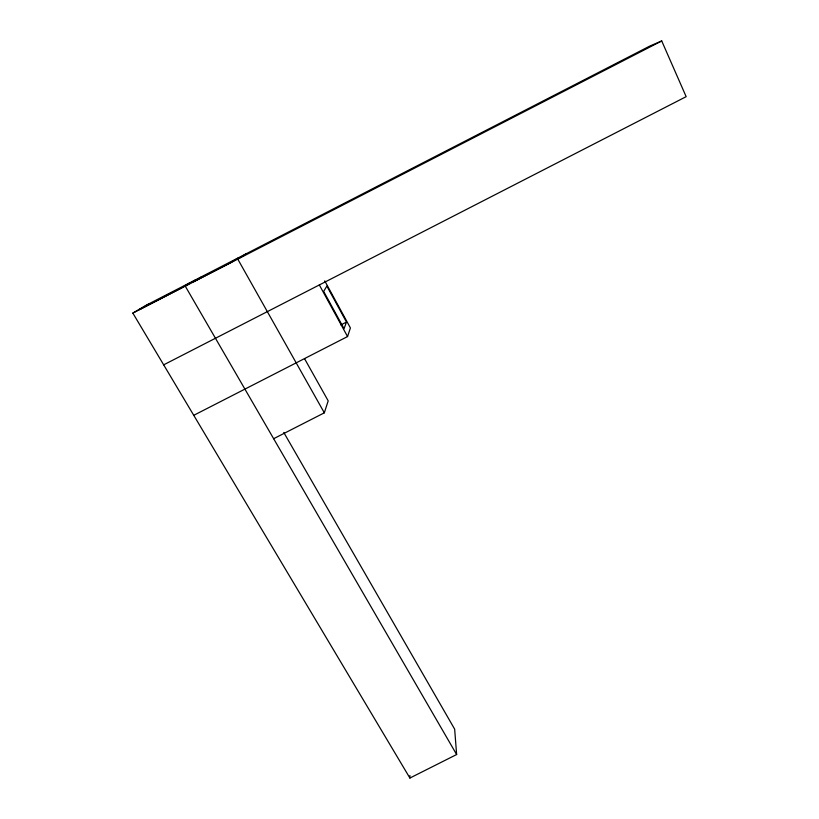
<?xml version="1.0" encoding="UTF-8"?>
<svg xmlns="http://www.w3.org/2000/svg" width="819" height="819" viewBox="0 0 819 819"><rect width="100%" height="100%" fill="white"/><g stroke="black" fill="none" stroke-linecap="round" stroke-linejoin="round"><path stroke-width="1.23" d="M273.648 438.708L324.324 412.827L328.194 400.86L304.514 358.609M193.745 415.315L347.553 336.558L350.409 327.948L324.754 280.886M346.478 322.062L344.052 328.706L323.659 291.4L326.863 286.097L346.478 322.062L340.868 324.938M245.854 253.941L237.766 259.111L324.324 412.827M238.186 257.985L231.449 262.254L193.499 281.777L201.669 276.781M195.802 279.699L185.248 286.128L456.633 754.534L409.899 778.05L132.842 313.104L145.843 305.405L649.754 46.099L661.721 40.95L686.158 96.662L163.677 364.844M189.762 282.903L181.132 288.145L139.404 309.613L149.611 303.562M132.842 313.104L661.721 40.95M283.783 432.473L454.658 729.156L456.633 754.534M319.338 284.951L347.553 336.558M409.899 775.542L409.899 778.05"/></g></svg>
